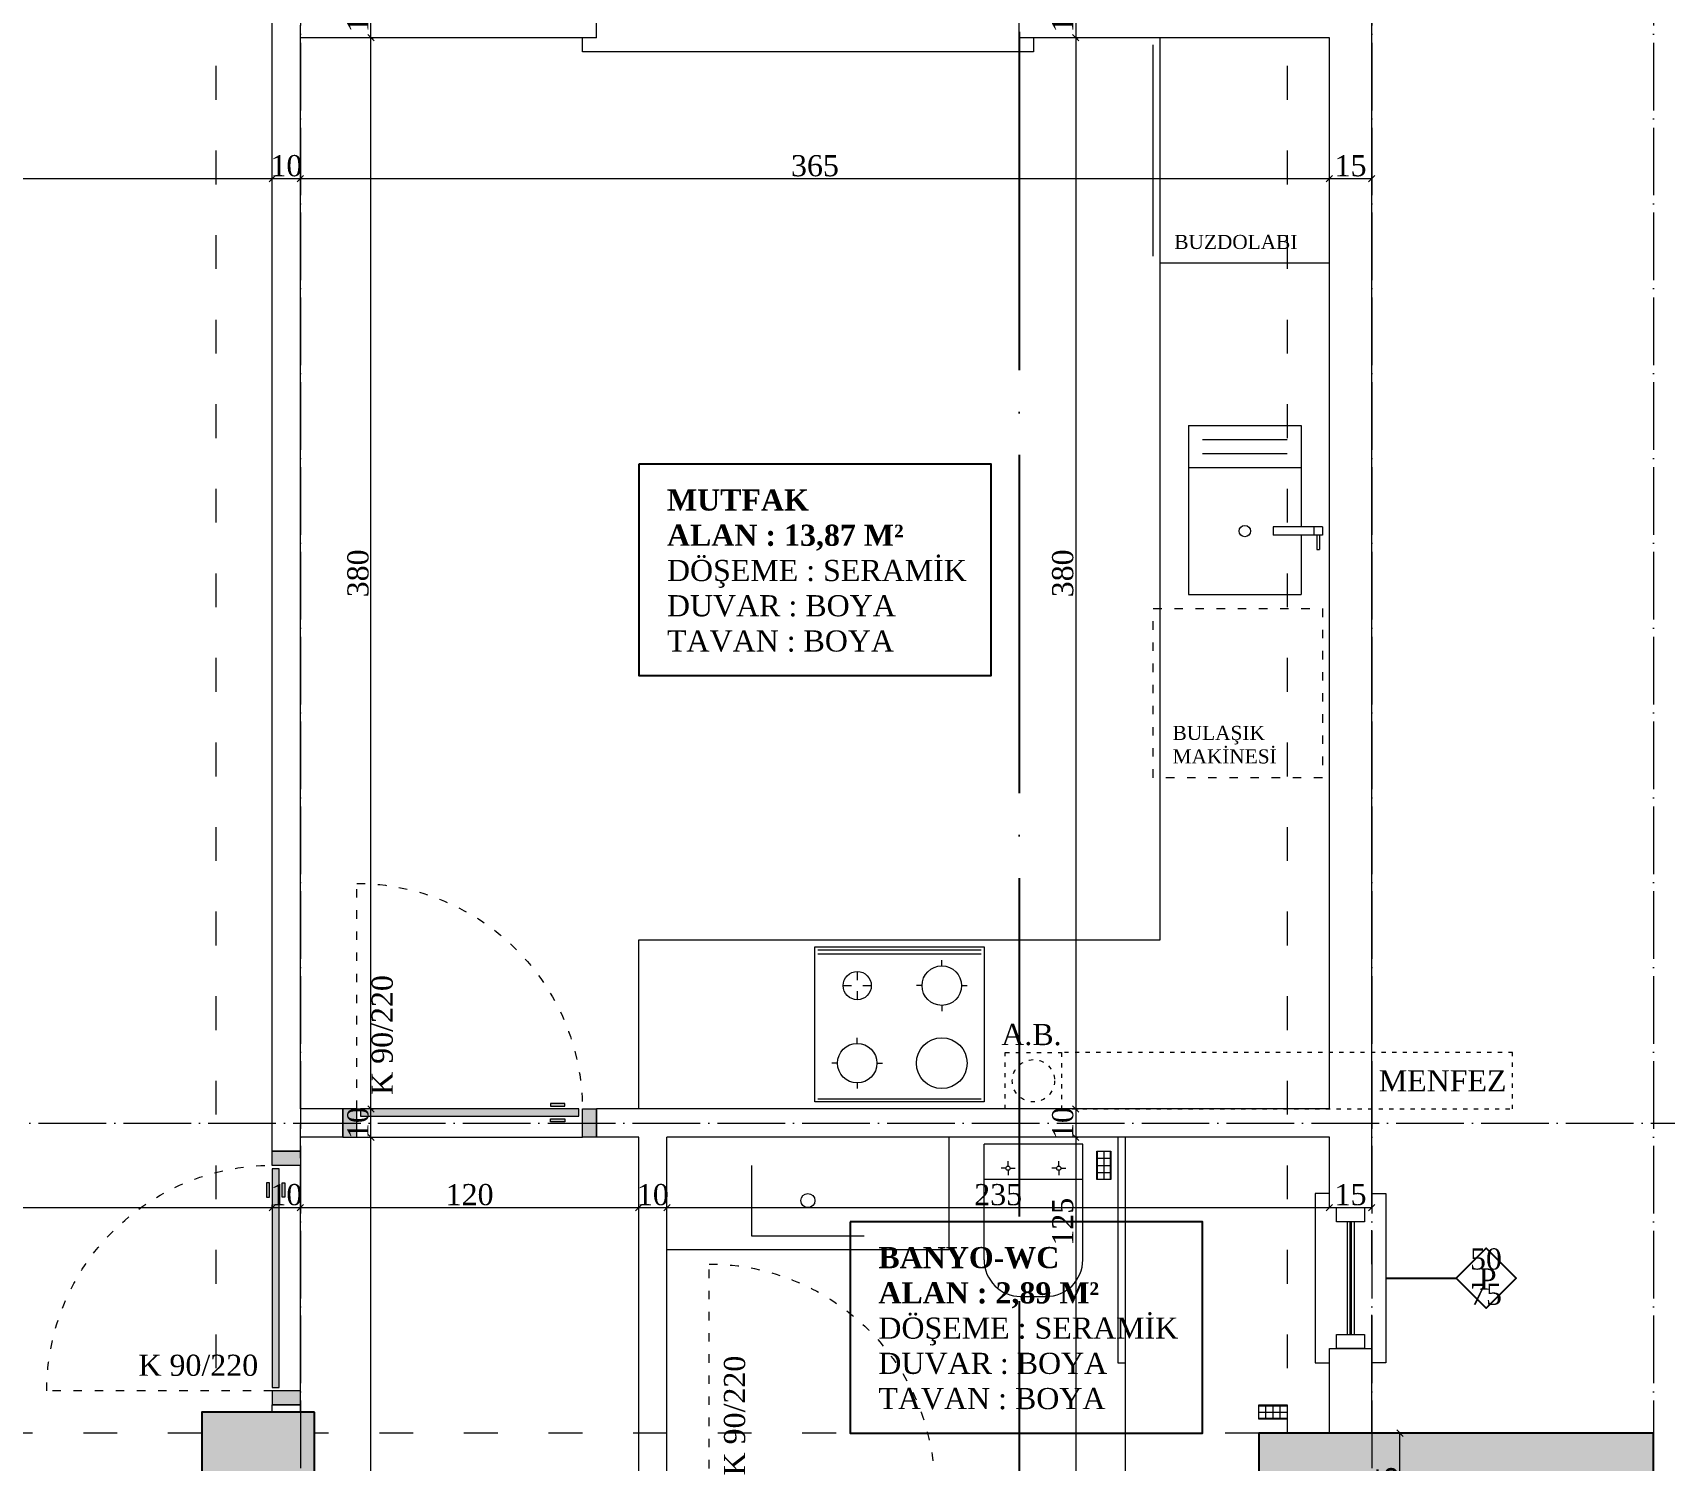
# Model space of a CAD drawing. Header units: metres. Extents: x -5196 to 34307, y 7076 to 19260.
# Drawn here: x 12517 to 13096, y 10726 to 11233 of the extents above; entities that cross this region are included whole.
import ezdxf

# ---------------------------------------------------------------- set-up
doc = ezdxf.new("R2010")
doc.units = ezdxf.units.M
doc.linetypes.add('ACAD_ISO03W100', pattern=[30, 12, -18])
doc.linetypes.add('ACAD_ISO04W100', pattern=[30, 24, -3, 0, -3])
doc.layers.add('YLZ-AKS', color=7, linetype='ACAD_ISO04W100', lineweight=5, true_color=0x2e2f36)
doc.layers.add('YLZ-TARAMA', color=7, linetype='Continuous', lineweight=5, true_color=0x686d6c)
for name, color, linetype, lineweight in [('YLZ-DUVAR', 151, 'Continuous', 20), ('YLZ-HAVALANDIRMA', 115, 'Continuous', 5), ('YLZ-KAPI', 241, 'Continuous', 9), ('YLZ-PENCERE', 231, 'Continuous', 5), ('YLZ-TEFRİŞ', 191, 'Continuous', 20), ('YLZ-ÖLÇÜ', 251, 'Continuous', 5)]:
    doc.layers.add(name, color=color, linetype=linetype, lineweight=lineweight)
for name, color, linetype in [('YLZ-Kesit Çizgisi', 10, 'Continuous'), ('YLZ-KOLON', 191, 'Continuous'), ('YLZ-YAZI', 113, 'Continuous')]:
    doc.layers.add(name, color=color, linetype=linetype)
doc.layers.add('YLZ-KİRİŞ', color=123, linetype='ACAD_ISO03W100', lineweight=5, transparency=0.5)
doc.styles.add('ARIAL', font='times.ttf')
doc.dimstyles.new('YLZ - İç Ölçü', dxfattribs={"dimscale": 0.75, "dimtxt": 10, "dimasz": 3, "dimexe": 1.25, "dimexo": 1, "dimgap": 1, "dimtad": 1, "dimdec": 1, "dimrnd": 0.5, "dimtxsty": 'ARIAL', "dimblk": 'OBLIQUE', "dimcen": 1, "dimclrd": 256, "dimclre": 256, "dimclrt": 125, "dimadec": 0, "dimazin": 0, "dimtfac": 1, "dimtdec": 1, "dimtmove": 1, "dimatfit": 3, "dimldrblk": 'OBLIQUE', "dimfxl": 0, "dimarcsym": 0})

# ---------------------------------------------------------------- blocks, each defined once
blk = doc.blocks.new('B.K Kolon Plan')
at = {"layer": 'YLZ-TARAMA'}
h = blk.add_hatch(dxfattribs=at)
h.set_pattern_fill('ANSI33', color=256, angle=-90)
h.set_pattern_definition([(315, (-461660.3205, -4493945.85), (4.4901280605, 4.4901280605), []), (315, (-461660.3205, -4493950.34), (4.4901280605, 4.4901280605), [3.175, -1.5875])])
h.paths.add_polyline_path([(13587.01, 11241.9), (13557.01, 11241.9), (13557.01, 11181.9), (13587.01, 11181.9)])
h.paths.add_polyline_path([(14042.01, 11241.9), (13982.01, 11241.9), (13982.01, 11211.9), (14042.01, 11211.9)])
h.paths.add_polyline_path([(14412.01, 11241.9), (14382.01, 11241.9), (14382.01, 11216.9), (14382.01, 11181.9), (14412.01, 11181.9)])
h.paths.add_polyline_path([(13697.01, 10611.9), (13557.01, 10611.9), (13557.01, 10576.9), (13697.01, 10576.9)])
h.paths.add_polyline_path([(14037.01, 10586.9), (14037.01, 10614.4), (13997.01, 10614.4), (13997.01, 10576.9), (13997.01, 10554.4), (14037.01, 10554.4)])
h.paths.add_polyline_path([(14512.01, 10606.9), (14372.01, 10606.9), (14372.01, 10571.9), (14512.01, 10571.9)])
h.paths.add_polyline_path([(13817.01, 9981.9), (13657.01, 9981.9), (13657.01, 9951.9), (13817.01, 9951.9)])
h.paths.add_polyline_path([(14037.01, 9991.9), (13997.01, 9991.9), (13997.01, 9941.9), (14037.01, 9941.9)])
h.paths.add_polyline_path([(14512.01, 10011.9), (14482.01, 10011.9), (14482.01, 9951.9), (14512.01, 9951.9)])
h.paths.add_polyline_path([(13812.01, 9756.9), (13782.01, 9756.9), (13782.01, 9696.9), (13812.01, 9696.9), (13812.01, 9726.9)])
h.paths.add_polyline_path([(14032.01, 9756.9), (14002.01, 9756.9), (14002.01, 9696.9), (14032.01, 9696.9)])
h.paths.add_polyline_path([(14512.01, 9726.9), (14482.01, 9726.9), (14452.01, 9726.9), (14452.01, 9696.9), (14512.01, 9696.9)])
at = {"layer": 'YLZ-KİRİŞ'}
for points in [[(14032.01, 11211.9), (14002.01, 11211.9), (14002.01, 10614.4), (14032.01, 10614.4)], [(14412.01, 11181.9), (14382.01, 11181.9), (14382.01, 10606.9), (14412.01, 10606.9)], [(13697.01, 10576.9), (13997.01, 10576.9), (13997.01, 10606.9), (13697.01, 10606.9)], [(14372.01, 10606.9), (14037.01, 10606.9), (14037.01, 10576.9), (14372.01, 10576.9)]]:
    blk.add_lwpolyline(points, close=True, dxfattribs=at)
at = {"layer": 'YLZ-KOLON'}
for points in [[(14037.01, 10614.4), (13997.01, 10614.4), (13997.01, 10554.4), (14037.01, 10554.4)], [(14512.01, 10606.9), (14372.01, 10606.9), (14372.01, 10571.9), (14512.01, 10571.9)]]:
    blk.add_lwpolyline(points, close=True, dxfattribs=at)
blk = doc.blocks.new('Aks')
at = {"layer": 'YLZ-AKS'}
for p, q in [((479570.78, 4514594.56), (479570.78, 4512399.56)), ((479950.78, 4514594.56), (479950.78, 4512399.56)), ((480050.78, 4514594.56), (480050.78, 4512399.56)), ((478845.78, 4513669.56), (480300.78, 4513669.56))]:
    blk.add_line(p, q, dxfattribs=at)
at = {"layer": 'YLZ-Kesit Çizgisi', "linetype": 'ACAD_ISO04W100', "ltscale": 5}
blk.add_line((479825.78, 4514657.06), (479825.78, 4512337.06), dxfattribs=at)
blk = doc.blocks.new("Kapı 90'lık")
at = {"lineweight": 0, "true_color": 0x939598, "transparency": 33554559}
h = blk.add_hatch(color=252, dxfattribs=at)
h.dxf.hatch_style = 1
h.paths.add_polyline_path([(663.76, 3319.76), (668.76, 3319.76), (668.76, 3329.76), (663.76, 3329.76)])
h.paths.add_polyline_path([(670.01, 3327.26), (747.51, 3327.26), (747.51, 3329.76), (670.01, 3329.76)])
h.paths.add_polyline_path([(675, 3325.26), (680, 3325.26), (680.01, 3326.26), (675.01, 3326.26)])
h.paths.add_polyline_path([(680.01, 3330.76), (680, 3331.76), (675, 3331.76), (675.01, 3330.76)])
h.paths.add_polyline_path([(753.76, 3329.76), (748.76, 3329.76), (748.76, 3319.76), (753.76, 3319.76)])
at = {"layer": 'YLZ-KAPI', "linetype": 'ACAD_ISO03W100', "ltscale": 0.25}
blk.add_line((748.76, 3329.76), (748.76, 3409.76), dxfattribs=at)
at = {"layer": 'YLZ-KAPI'}
blk.add_line((748.76, 3319.76), (668.76, 3319.76), dxfattribs=at)
for points in [[(680, 3331.76), (680.01, 3330.76), (675.01, 3330.76), (675, 3331.76)], [(663.76, 3329.76), (663.76, 3319.76), (668.76, 3319.76), (668.76, 3329.76)], [(747.51, 3327.26), (670.01, 3327.26), (670.01, 3329.76), (747.51, 3329.76)], [(680, 3325.26), (680.01, 3326.26), (675.01, 3326.26), (675, 3325.26)], [(753.76, 3329.76), (753.76, 3319.76), (748.76, 3319.76), (748.76, 3329.76)]]:
    blk.add_lwpolyline(points, close=True, dxfattribs=at)
at = {"layer": 'YLZ-KAPI', "linetype": 'ACAD_ISO03W100', "ltscale": 0.25}
blk.add_arc((748.76, 3329.76), 80, 90, 180, dxfattribs=at)
blk = doc.blocks.new('KP-2')
at = {"layer": 'YLZ-PENCERE'}
for p, q in [((13484.41, 13181.9), (13484.41, 13141.9)), ((13485.41, 13181.9), (13485.41, 13141.9)), ((13485.91, 13181.9), (13485.91, 13141.9)), ((13486.91, 13181.9), (13486.91, 13141.9))]:
    blk.add_line(p, q, dxfattribs=at)
for points in [[(13373.16, 13601.9), (13373.16, 13596.9), (13213.16, 13596.9), (13213.16, 13601.9)], [(13478.16, 13191.9), (13473.16, 13191.9), (13473.16, 13131.9), (13478.16, 13131.9)], [(13493.16, 13191.9), (13498.16, 13191.9), (13498.16, 13131.9), (13493.16, 13131.9)]]:
    blk.add_lwpolyline(points, dxfattribs=at)
for points in [[(13480.66, 13186.9), (13490.66, 13186.9), (13490.66, 13181.9), (13480.66, 13181.9)], [(13480.66, 13141.9), (13490.66, 13141.9), (13490.66, 13136.9), (13480.66, 13136.9)]]:
    blk.add_lwpolyline(points, close=True, dxfattribs=at)
at = {"layer": 'YLZ-YAZI'}
blk.add_line((13498.16, 13161.9), (13523.16, 13161.9), dxfattribs=at)
blk.add_lwpolyline([(13523.16, 13161.9), (13533.76, 13172.51), (13544.37, 13161.9), (13533.76, 13151.29)], close=True, dxfattribs=at)
at = {"layer": 'YLZ-ÖLÇÜ', "xscale": -1}
for p in [(13881.91, 9892.14), (14006.91, 9757.14)]:
    blk.add_blockref("Kapı 90'lık", p, dxfattribs=at)
at = {"layer": 'YLZ-ÖLÇÜ', "xscale": -1.000000000000001, "rotation": 90}
blk.add_blockref("Kapı 90'lık", (16432.92, 13870.66), dxfattribs=at)
at = {"layer": 'YLZ-YAZI', "char_height": 7.5, "attachment_point": 7, "rotation": 90, "style": 'ARIAL'}
for insert in [(13146, 13226.9), (13271, 13091.9)]:
    blk.add_mtext_dynamic_manual_height_columns('K 90/220', width=44.8554, gutter_width=12.5, heights=[49.71], dxfattribs=dict(at, insert=insert))
at = {"layer": 'YLZ-YAZI', "char_height": 7.5, "style": 'ARIAL'}
for s, width, heights, insert, attachment_point in [('50\\P75', 58.361, [27.42], (13539.35, 13152.33), 9), ('\\pi14.99218;P', 35.5702, [14.45], (13516.17, 13157.86), 7), ('K 90/220', 44.8554, [49.71], (13098.16, 13134.74), 3)]:
    blk.add_mtext_dynamic_manual_height_columns(s, width=width, gutter_width=12.5, heights=heights, dxfattribs=dict(at, insert=insert, attachment_point=attachment_point))
blk = doc.blocks.new('B.K. Tefriş')
at = {"layer": 'YLZ-HAVALANDIRMA', "linetype": 'ACAD_ISO03W100', "ltscale": 0.125}
for points in [[(13383.16, 8221.9), (13363.16, 8221.9), (13363.16, 8241.9), (13383.16, 8241.9)], [(13383.16, 8221.9), (13543.16, 8221.9), (13543.16, 8241.9), (13383.16, 8241.9)]]:
    blk.add_lwpolyline(points, close=True, dxfattribs=at)
blk.add_circle((13373.16, 8231.9), 7.5, dxfattribs=at)
at = {"layer": 'YLZ-TEFRİŞ'}
for p, q in [((13415.66, 8524.4), (13415.66, 8599.4)), ((13478.16, 8521.9), (13418.16, 8521.9)), ((13428.16, 8464.4), (13428.16, 8404.4)), ((13428.16, 8464.4), (13468.16, 8464.4)), ((13468.16, 8464.4), (13468.16, 8428.4)), ((13433.16, 8459.4), (13463.16, 8459.4)), ((13433.16, 8454.4), (13463.16, 8454.4)), ((13428.16, 8449.4), (13468.16, 8449.4)), ((13475.66, 8428.4), (13458.16, 8428.4)), ((13458.16, 8428.4), (13458.16, 8425.4)), ((13472.66, 8428.4), (13472.66, 8425.4)), ((13475.66, 8428.4), (13475.66, 8425.4)), ((13475.66, 8425.4), (13458.16, 8425.4)), ((13468.16, 8425.4), (13468.16, 8404.4)), ((13473.66, 8425.4), (13473.66, 8420.4)), ((13474.66, 8425.4), (13474.66, 8420.4)), ((13473.66, 8420.4), (13474.66, 8420.4)), ((13428.16, 8404.4), (13468.16, 8404.4)), ((13310.66, 8270.65), (13310.66, 8267.65)), ((13340.66, 8272.65), (13340.66, 8274.65)), ((13305.66, 8265.65), (13308.66, 8265.65)), ((13312.66, 8265.65), (13315.66, 8265.65)), ((13333.66, 8265.65), (13331.66, 8265.65)), ((13347.66, 8265.65), (13349.66, 8265.65)), ((13310.66, 8263.65), (13310.66, 8260.65)), ((13340.66, 8258.65), (13340.66, 8256.65)), ((13310.66, 8245.15), (13310.66, 8247.15)), ((13303.66, 8238.15), (13301.66, 8238.15)), ((13317.66, 8238.15), (13319.66, 8238.15)), ((13310.66, 8231.15), (13310.66, 8229.15)), ((13355.66, 8168.4), (13355.66, 8209.4)), ((13390.66, 8209.4), (13355.66, 8209.4)), ((13390.66, 8168.4), (13390.66, 8209.4)), ((13395.91, 8196.9), (13395.91, 8206.9)), ((13398.16, 8206.9), (13398.16, 8196.9)), ((13403.16, 8211.9), (13403.16, 8131.9)), ((13405.66, 8211.9), (13405.66, 8086.9)), ((13364.16, 8201.65), (13364.16, 8203.4)), ((13382.16, 8201.65), (13382.16, 8203.4)), ((13395.91, 8204.4), (13400.41, 8204.4)), ((13395.91, 8201.9), (13400.41, 8201.9)), ((13390.66, 8196.9), (13355.66, 8196.9)), ((13363.41, 8200.9), (13361.66, 8200.9)), ((13364.16, 8200.15), (13364.16, 8198.4)), ((13364.91, 8200.9), (13366.66, 8200.9)), ((13381.41, 8200.9), (13379.66, 8200.9)), ((13382.16, 8200.15), (13382.16, 8198.4)), ((13382.91, 8200.9), (13384.66, 8200.9)), ((13395.91, 8199.4), (13400.41, 8199.4)), ((13368.66, 8155.4), (13377.66, 8155.4)), ((13403.16, 8131.9), (13405.66, 8131.9)), ((13453.16, 8114.4), (13463.16, 8114.4)), ((13455.66, 8112.15), (13455.66, 8116.65)), ((13458.16, 8112.15), (13458.16, 8116.65)), ((13460.66, 8112.15), (13460.66, 8116.65)), ((13463.16, 8112.15), (13453.16, 8112.15))]:
    blk.add_line(p, q, dxfattribs=at)
for points in [[(13233.16, 8221.9), (13233.16, 8281.9), (13418.16, 8281.9), (13418.16, 8601.9)], [(13296.66, 8278.4), (13354.66, 8278.4)], [(13296.66, 8276.9), (13354.66, 8276.9)], [(13354.66, 8225.4), (13296.66, 8225.4)], [(13343.16, 8211.9), (13343.16, 8171.9), (13243.16, 8171.9)], [(13400.41, 8206.9), (13400.41, 8196.9)], [(13273.16, 8201.9), (13273.16, 8176.9), (13313.16, 8176.9)], [(13453.16, 8116.65), (13463.16, 8116.65)]]:
    blk.add_lwpolyline(points, dxfattribs=at)
at = {"layer": 'YLZ-TEFRİŞ', "linetype": 'ACAD_ISO03W100', "ltscale": 0.25}
blk.add_lwpolyline([(13415.66, 8399.4), (13475.66, 8399.4), (13475.66, 8339.4), (13415.66, 8339.4)], close=True, dxfattribs=at)
at = {"layer": 'YLZ-TEFRİŞ'}
for points in [[(13355.66, 8224.4), (13295.66, 8224.4), (13295.66, 8279.4), (13355.66, 8279.4)], [(13395.66, 8206.9), (13400.66, 8206.9), (13400.66, 8196.9), (13395.66, 8196.9)], [(13453.16, 8111.9), (13453.16, 8116.9), (13463.16, 8116.9), (13463.16, 8111.9)]]:
    blk.add_lwpolyline(points, close=True, dxfattribs=at)
for centre, radius in [((13448.16, 8426.9), 2), ((13310.66, 8265.65), 5), ((13340.66, 8265.65), 7), ((13310.66, 8238.15), 7), ((13340.66, 8238.15), 9), ((13364.16, 8200.9), 0.75), ((13382.16, 8200.9), 0.75), ((13293.16, 8189.4), 2.5)]:
    blk.add_circle(centre, radius, dxfattribs=at)
for centre, start, end in [((13368.66, 8168.4), 180, 270), ((13377.66, 8168.4), 270, 0)]:
    blk.add_arc(centre, 13, start, end, dxfattribs=at)
at = {"layer": 'YLZ-YAZI', "style": 'ARIAL'}
for s, width, heights, insert, char_height, attachment_point in [('BUZDOLABI', 109.7819, [64.85], (13423.16, 8526.9), 5, 7), ('BULAŞIK\\PMAKİNESİ', 109.7819, [64.85], (13422.53, 8344.4), 5, 7), ('A.B.', 50.6309, [31.67], (13383.16, 8252.05), 7.5, 3), ('MENFEZ', 50.6309, [31.67], (13495.66, 8228.15), 7.5, 7)]:
    blk.add_mtext_dynamic_manual_height_columns(s, width=width, gutter_width=12.5, heights=heights, dxfattribs=dict(at, insert=insert, char_height=char_height, attachment_point=attachment_point))
blk = doc.blocks.new('Z.K.-Mahal İsimleri')
at = {"layer": 'YLZ-YAZI'}
for points in [[(-2305.41, -10798.49), (-2305.41, -10873.49), (-2180.41, -10873.49), (-2180.41, -10798.49), (-2305.41, -10798.49)], [(-2230.41, -11067.24), (-2230.41, -11142.24), (-2105.41, -11142.24), (-2105.41, -11067.24), (-2230.41, -11067.24)]]:
    blk.add_lwpolyline(points, dxfattribs=at)
at = {"layer": 'YLZ-YAZI', "char_height": 7.5, "attachment_point": 1, "style": 'ARIAL'}
for s, insert in [('{\\fTimes New Roman|b1|i0|c162|p18;MUTFAK\\PALAN : 13,87 M² \\P}DÖŞEME : SERAMİK\\PDUVAR : BOYA \\PTAVAN : BOYA', (-2295.41, -10807.47)), ('{\\fTimes New Roman|b1|i0|c162|p18;BANYO-WC\\PALAN : 2,89 M² \\P}DÖŞEME : SERAMİK\\PDUVAR : BOYA \\PTAVAN : BOYA', (-2220.41, -11076.22))]:
    blk.add_mtext_dynamic_manual_height_columns(s, width=148.6174, gutter_width=12.5, heights=[94.52], dxfattribs=dict(at, insert=insert))
blk = doc.blocks.new('_Oblique')
at = {"color": 0, "linetype": 'ByBlock', "lineweight": -2}
blk.add_line((-0.5, -0.5), (0.5, 0.5), dxfattribs=at)
blk = doc.blocks.new('*D6245')
at = {"layer": 'Defpoints', "color": 0, "transparency": 16777216}
for p in [(12152.1, 11181.32), (12152.1, 11181.32), (12602.1, 11181.32)]:
    blk.add_point(p, dxfattribs=at)
at = {"layer": 'YLZ-ÖLÇÜ', "color": 251, "lineweight": -2, "transparency": 16777216}
for p, q in [((12152.1, 11181.32), (12152.1, 11182.26)), ((12602.1, 11181.32), (12152.1, 11181.32)), ((12602.1, 11181.32), (12602.1, 11182.26))]:
    blk.add_line(p, q, dxfattribs=at)
at = {"layer": 'YLZ-ÖLÇÜ', "color": 251, "lineweight": -2, "transparency": 16777216, "xscale": 2.25, "yscale": 2.25, "zscale": 2.25, "rotation": 180}
blk.add_blockref('_Oblique', (12152.1, 11181.32), dxfattribs=at)
at = {"layer": 'YLZ-ÖLÇÜ', "color": 251, "lineweight": -2, "transparency": 16777216, "xscale": 2.25, "yscale": 2.25, "zscale": 2.25}
blk.add_blockref('_Oblique', (12602.1, 11181.32), dxfattribs=at)
at = {"layer": 'YLZ-ÖLÇÜ', "color": 125, "transparency": 16777216, "insert": (12377.1, 11185.89), "char_height": 7.5, "attachment_point": 5, "style": 'ARIAL'}
blk.add_mtext('450', dxfattribs=at)
blk = doc.blocks.new('*D6247')
at = {"layer": 'Defpoints', "color": 0, "transparency": 16777216}
for p in [(12977.1, 11181.32), (12977.1, 11181.32), (12992.1, 11181.32)]:
    blk.add_point(p, dxfattribs=at)
at = {"layer": 'YLZ-ÖLÇÜ', "color": 251, "lineweight": -2, "transparency": 16777216}
for p, q in [((12977.1, 11181.32), (12977.1, 11182.26)), ((12992.1, 11181.32), (12977.1, 11181.32)), ((12992.1, 11181.32), (12992.1, 11182.26))]:
    blk.add_line(p, q, dxfattribs=at)
at = {"layer": 'YLZ-ÖLÇÜ', "color": 251, "lineweight": -2, "transparency": 16777216, "xscale": 2.25, "yscale": 2.25, "zscale": 2.25, "rotation": 180}
blk.add_blockref('_Oblique', (12977.1, 11181.32), dxfattribs=at)
at = {"layer": 'YLZ-ÖLÇÜ', "color": 251, "lineweight": -2, "transparency": 16777216, "xscale": 2.25, "yscale": 2.25, "zscale": 2.25}
blk.add_blockref('_Oblique', (12992.1, 11181.32), dxfattribs=at)
at = {"layer": 'YLZ-ÖLÇÜ', "color": 125, "transparency": 16777216, "insert": (12984.6, 11185.89), "char_height": 7.5, "attachment_point": 5, "style": 'ARIAL'}
blk.add_mtext('15', dxfattribs=at)
blk = doc.blocks.new('*D6248')
at = {"layer": 'Defpoints', "color": 0, "transparency": 16777216}
for p in [(12612.1, 11181.32), (12612.1, 11181.32), (12977.1, 11181.32)]:
    blk.add_point(p, dxfattribs=at)
at = {"layer": 'YLZ-ÖLÇÜ', "color": 251, "lineweight": -2, "transparency": 16777216}
for p, q in [((12612.1, 11181.32), (12612.1, 11182.26)), ((12977.1, 11181.32), (12612.1, 11181.32)), ((12977.1, 11181.32), (12977.1, 11182.26))]:
    blk.add_line(p, q, dxfattribs=at)
at = {"layer": 'YLZ-ÖLÇÜ', "color": 251, "lineweight": -2, "transparency": 16777216, "xscale": 2.25, "yscale": 2.25, "zscale": 2.25, "rotation": 180}
blk.add_blockref('_Oblique', (12612.1, 11181.32), dxfattribs=at)
at = {"layer": 'YLZ-ÖLÇÜ', "color": 251, "lineweight": -2, "transparency": 16777216, "xscale": 2.25, "yscale": 2.25, "zscale": 2.25}
blk.add_blockref('_Oblique', (12977.1, 11181.32), dxfattribs=at)
at = {"layer": 'YLZ-ÖLÇÜ', "color": 125, "transparency": 16777216, "insert": (12794.6, 11185.89), "char_height": 7.5, "attachment_point": 5, "style": 'ARIAL'}
blk.add_mtext('365', dxfattribs=at)
blk = doc.blocks.new('*D6249')
at = {"layer": 'Defpoints', "color": 0, "transparency": 16777216}
for p in [(12602.1, 11181.32), (12602.1, 11181.32), (12612.1, 11181.32)]:
    blk.add_point(p, dxfattribs=at)
at = {"layer": 'YLZ-ÖLÇÜ', "color": 251, "lineweight": -2, "transparency": 16777216}
for p, q in [((12602.1, 11181.32), (12602.1, 11182.26)), ((12612.1, 11181.32), (12602.1, 11181.32)), ((12612.1, 11181.32), (12612.1, 11182.26))]:
    blk.add_line(p, q, dxfattribs=at)
at = {"layer": 'YLZ-ÖLÇÜ', "color": 251, "lineweight": -2, "transparency": 16777216, "xscale": 2.25, "yscale": 2.25, "zscale": 2.25, "rotation": 180}
blk.add_blockref('_Oblique', (12602.1, 11181.32), dxfattribs=at)
at = {"layer": 'YLZ-ÖLÇÜ', "color": 251, "lineweight": -2, "transparency": 16777216, "xscale": 2.25, "yscale": 2.25, "zscale": 2.25}
blk.add_blockref('_Oblique', (12612.1, 11181.32), dxfattribs=at)
at = {"layer": 'YLZ-ÖLÇÜ', "color": 125, "transparency": 16777216, "insert": (12607.1, 11185.89), "char_height": 7.5, "attachment_point": 5, "style": 'ARIAL'}
blk.add_mtext('10', dxfattribs=at)
blk = doc.blocks.new('*D6252')
at = {"layer": 'Defpoints', "color": 0, "transparency": 16777216}
for p in [(12602.1, 10816.32), (12612.1, 10816.32), (12612.1, 10816.32)]:
    blk.add_point(p, dxfattribs=at)
at = {"layer": 'YLZ-ÖLÇÜ', "color": 251, "lineweight": -2, "transparency": 16777216}
for p, q in [((12602.1, 10816.32), (12602.1, 10817.26)), ((12602.1, 10816.32), (12612.1, 10816.32)), ((12612.1, 10816.32), (12612.1, 10817.26))]:
    blk.add_line(p, q, dxfattribs=at)
at = {"layer": 'YLZ-ÖLÇÜ', "color": 251, "lineweight": -2, "transparency": 16777216, "xscale": 2.25, "yscale": 2.25, "zscale": 2.25, "rotation": 180}
blk.add_blockref('_Oblique', (12602.1, 10816.32), dxfattribs=at)
at = {"layer": 'YLZ-ÖLÇÜ', "color": 251, "lineweight": -2, "transparency": 16777216, "xscale": 2.25, "yscale": 2.25, "zscale": 2.25}
blk.add_blockref('_Oblique', (12612.1, 10816.32), dxfattribs=at)
at = {"layer": 'YLZ-ÖLÇÜ', "color": 125, "transparency": 16777216, "insert": (12607.1, 10820.89), "char_height": 7.5, "attachment_point": 5, "style": 'ARIAL'}
blk.add_mtext('10', dxfattribs=at)
blk = doc.blocks.new('*D6253')
at = {"layer": 'Defpoints', "color": 0, "transparency": 16777216}
for p in [(12612.1, 10816.32), (12732.1, 10816.32), (12732.1, 10816.32)]:
    blk.add_point(p, dxfattribs=at)
at = {"layer": 'YLZ-ÖLÇÜ', "color": 251, "lineweight": -2, "transparency": 16777216}
for p, q in [((12612.1, 10816.32), (12612.1, 10817.26)), ((12612.1, 10816.32), (12732.1, 10816.32)), ((12732.1, 10816.32), (12732.1, 10817.26))]:
    blk.add_line(p, q, dxfattribs=at)
at = {"layer": 'YLZ-ÖLÇÜ', "color": 251, "lineweight": -2, "transparency": 16777216, "xscale": 2.25, "yscale": 2.25, "zscale": 2.25, "rotation": 180}
blk.add_blockref('_Oblique', (12612.1, 10816.32), dxfattribs=at)
at = {"layer": 'YLZ-ÖLÇÜ', "color": 251, "lineweight": -2, "transparency": 16777216, "xscale": 2.25, "yscale": 2.25, "zscale": 2.25}
blk.add_blockref('_Oblique', (12732.1, 10816.32), dxfattribs=at)
at = {"layer": 'YLZ-ÖLÇÜ', "color": 125, "transparency": 16777216, "insert": (12672.1, 10820.89), "char_height": 7.5, "attachment_point": 5, "style": 'ARIAL'}
blk.add_mtext('120', dxfattribs=at)
blk = doc.blocks.new('*D6254')
at = {"layer": 'Defpoints', "color": 0, "transparency": 16777216}
for p in [(12732.1, 10816.32), (12742.1, 10816.32), (12742.1, 10816.32)]:
    blk.add_point(p, dxfattribs=at)
at = {"layer": 'YLZ-ÖLÇÜ', "color": 251, "lineweight": -2, "transparency": 16777216}
for p, q in [((12732.1, 10816.32), (12732.1, 10817.26)), ((12732.1, 10816.32), (12742.1, 10816.32)), ((12742.1, 10816.32), (12742.1, 10817.26))]:
    blk.add_line(p, q, dxfattribs=at)
at = {"layer": 'YLZ-ÖLÇÜ', "color": 251, "lineweight": -2, "transparency": 16777216, "xscale": 2.25, "yscale": 2.25, "zscale": 2.25, "rotation": 180}
blk.add_blockref('_Oblique', (12732.1, 10816.32), dxfattribs=at)
at = {"layer": 'YLZ-ÖLÇÜ', "color": 251, "lineweight": -2, "transparency": 16777216, "xscale": 2.25, "yscale": 2.25, "zscale": 2.25}
blk.add_blockref('_Oblique', (12742.1, 10816.32), dxfattribs=at)
at = {"layer": 'YLZ-ÖLÇÜ', "color": 125, "transparency": 16777216, "insert": (12737.1, 10820.89), "char_height": 7.5, "attachment_point": 5, "style": 'ARIAL'}
blk.add_mtext('10', dxfattribs=at)
blk = doc.blocks.new('*D6255')
at = {"layer": 'Defpoints', "color": 0, "transparency": 16777216}
for p in [(12742.1, 10816.32), (12977.1, 10816.32), (12977.1, 10816.32)]:
    blk.add_point(p, dxfattribs=at)
at = {"layer": 'YLZ-ÖLÇÜ', "color": 251, "lineweight": -2, "transparency": 16777216}
for p, q in [((12742.1, 10816.32), (12742.1, 10817.26)), ((12742.1, 10816.32), (12977.1, 10816.32)), ((12977.1, 10816.32), (12977.1, 10817.26))]:
    blk.add_line(p, q, dxfattribs=at)
at = {"layer": 'YLZ-ÖLÇÜ', "color": 251, "lineweight": -2, "transparency": 16777216, "xscale": 2.25, "yscale": 2.25, "zscale": 2.25, "rotation": 180}
blk.add_blockref('_Oblique', (12742.1, 10816.32), dxfattribs=at)
at = {"layer": 'YLZ-ÖLÇÜ', "color": 251, "lineweight": -2, "transparency": 16777216, "xscale": 2.25, "yscale": 2.25, "zscale": 2.25}
blk.add_blockref('_Oblique', (12977.1, 10816.32), dxfattribs=at)
at = {"layer": 'YLZ-ÖLÇÜ', "color": 125, "transparency": 16777216, "insert": (12859.6, 10820.89), "char_height": 7.5, "attachment_point": 5, "style": 'ARIAL'}
blk.add_mtext('235', dxfattribs=at)
blk = doc.blocks.new('*D6256')
at = {"layer": 'Defpoints', "color": 0, "transparency": 16777216}
for p in [(12977.1, 10816.32), (12992.1, 10816.32), (12992.1, 10816.32)]:
    blk.add_point(p, dxfattribs=at)
at = {"layer": 'YLZ-ÖLÇÜ', "color": 251, "lineweight": -2, "transparency": 16777216}
for p, q in [((12977.1, 10816.32), (12977.1, 10817.26)), ((12977.1, 10816.32), (12992.1, 10816.32)), ((12992.1, 10816.32), (12992.1, 10817.26))]:
    blk.add_line(p, q, dxfattribs=at)
at = {"layer": 'YLZ-ÖLÇÜ', "color": 251, "lineweight": -2, "transparency": 16777216, "xscale": 2.25, "yscale": 2.25, "zscale": 2.25, "rotation": 180}
blk.add_blockref('_Oblique', (12977.1, 10816.32), dxfattribs=at)
at = {"layer": 'YLZ-ÖLÇÜ', "color": 251, "lineweight": -2, "transparency": 16777216, "xscale": 2.25, "yscale": 2.25, "zscale": 2.25}
blk.add_blockref('_Oblique', (12992.1, 10816.32), dxfattribs=at)
at = {"layer": 'YLZ-ÖLÇÜ', "color": 125, "transparency": 16777216, "insert": (12984.6, 10820.89), "char_height": 7.5, "attachment_point": 5, "style": 'ARIAL'}
blk.add_mtext('15', dxfattribs=at)
blk = doc.blocks.new('*D6251')
at = {"layer": 'Defpoints', "color": 0, "transparency": 16777216}
for p in [(12152.1, 10816.32), (12602.1, 10816.32), (12602.1, 10816.32)]:
    blk.add_point(p, dxfattribs=at)
at = {"layer": 'YLZ-ÖLÇÜ', "color": 251, "lineweight": -2, "transparency": 16777216}
for p, q in [((12152.1, 10816.32), (12152.1, 10817.26)), ((12152.1, 10816.32), (12602.1, 10816.32)), ((12602.1, 10816.32), (12602.1, 10817.26))]:
    blk.add_line(p, q, dxfattribs=at)
at = {"layer": 'YLZ-ÖLÇÜ', "color": 251, "lineweight": -2, "transparency": 16777216, "xscale": 2.25, "yscale": 2.25, "zscale": 2.25, "rotation": 180}
blk.add_blockref('_Oblique', (12152.1, 10816.32), dxfattribs=at)
at = {"layer": 'YLZ-ÖLÇÜ', "color": 251, "lineweight": -2, "transparency": 16777216, "xscale": 2.25, "yscale": 2.25, "zscale": 2.25}
blk.add_blockref('_Oblique', (12602.1, 10816.32), dxfattribs=at)
at = {"layer": 'YLZ-ÖLÇÜ', "color": 125, "transparency": 16777216, "insert": (12377.1, 10820.89), "char_height": 7.5, "attachment_point": 5, "style": 'ARIAL'}
blk.add_mtext('450', dxfattribs=at)
blk = doc.blocks.new('*D6302')
at = {"layer": 'Defpoints', "color": 0, "transparency": 16777216}
for p in [(12887.1, 11246.32), (12887.1, 11231.32), (12887.1, 11231.32)]:
    blk.add_point(p, dxfattribs=at)
at = {"layer": 'YLZ-ÖLÇÜ', "color": 251, "lineweight": -2, "transparency": 16777216}
for p, q in [((12887.1, 11246.32), (12888.03, 11246.32)), ((12887.1, 11246.32), (12887.1, 11231.32)), ((12887.1, 11231.32), (12888.03, 11231.32))]:
    blk.add_line(p, q, dxfattribs=at)
at = {"layer": 'YLZ-ÖLÇÜ', "color": 251, "lineweight": -2, "transparency": 16777216, "xscale": 2.25, "yscale": 2.25, "zscale": 2.25}
for p, rotation in [((12887.1, 11246.32), 90), ((12887.1, 11231.32), 270)]:
    blk.add_blockref('_Oblique', p, dxfattribs=dict(at, rotation=rotation))
at = {"layer": 'YLZ-ÖLÇÜ', "color": 125, "transparency": 16777216, "insert": (12882.53, 11238.82), "char_height": 7.5, "attachment_point": 5, "rotation": 90, "style": 'ARIAL'}
blk.add_mtext('15', dxfattribs=at)
blk = doc.blocks.new('*D6303')
at = {"layer": 'Defpoints', "color": 0, "transparency": 16777216}
for p in [(12887.1, 11231.32), (12887.1, 10851.32), (12887.1, 10851.32)]:
    blk.add_point(p, dxfattribs=at)
at = {"layer": 'YLZ-ÖLÇÜ', "color": 251, "lineweight": -2, "transparency": 16777216}
for p, q in [((12887.1, 11231.32), (12888.03, 11231.32)), ((12887.1, 11231.32), (12887.1, 10851.32)), ((12887.1, 10851.32), (12888.03, 10851.32))]:
    blk.add_line(p, q, dxfattribs=at)
at = {"layer": 'YLZ-ÖLÇÜ', "color": 251, "lineweight": -2, "transparency": 16777216, "xscale": 2.25, "yscale": 2.25, "zscale": 2.25}
for p, rotation in [((12887.1, 11231.32), 90), ((12887.1, 10851.32), 270)]:
    blk.add_blockref('_Oblique', p, dxfattribs=dict(at, rotation=rotation))
at = {"layer": 'YLZ-ÖLÇÜ', "color": 125, "transparency": 16777216, "insert": (12882.53, 11041.32), "char_height": 7.5, "attachment_point": 5, "rotation": 90, "style": 'ARIAL'}
blk.add_mtext('380', dxfattribs=at)
blk = doc.blocks.new('*D6304')
at = {"layer": 'Defpoints', "color": 0, "transparency": 16777216}
for p in [(12887.1, 10851.32), (12887.1, 10841.32), (12887.1, 10841.32)]:
    blk.add_point(p, dxfattribs=at)
at = {"layer": 'YLZ-ÖLÇÜ', "color": 251, "lineweight": -2, "transparency": 16777216}
for p, q in [((12887.1, 10851.32), (12888.03, 10851.32)), ((12887.1, 10851.32), (12887.1, 10841.32)), ((12887.1, 10841.32), (12888.03, 10841.32))]:
    blk.add_line(p, q, dxfattribs=at)
at = {"layer": 'YLZ-ÖLÇÜ', "color": 251, "lineweight": -2, "transparency": 16777216, "xscale": 2.25, "yscale": 2.25, "zscale": 2.25}
for p, rotation in [((12887.1, 10851.32), 90), ((12887.1, 10841.32), 270)]:
    blk.add_blockref('_Oblique', p, dxfattribs=dict(at, rotation=rotation))
at = {"layer": 'YLZ-ÖLÇÜ', "color": 125, "transparency": 16777216, "insert": (12882.53, 10846.32), "char_height": 7.5, "attachment_point": 5, "rotation": 90, "style": 'ARIAL'}
blk.add_mtext('10', dxfattribs=at)
blk = doc.blocks.new('*D6305')
at = {"layer": 'Defpoints', "color": 0, "transparency": 16777216}
for p in [(12887.1, 10841.32), (12887.1, 10716.32), (12887.1, 10716.32)]:
    blk.add_point(p, dxfattribs=at)
at = {"layer": 'YLZ-ÖLÇÜ', "color": 251, "lineweight": -2, "transparency": 16777216}
for p, q in [((12887.1, 10841.32), (12888.03, 10841.32)), ((12887.1, 10841.32), (12887.1, 10716.32)), ((12887.1, 10716.32), (12888.03, 10716.32))]:
    blk.add_line(p, q, dxfattribs=at)
at = {"layer": 'YLZ-ÖLÇÜ', "color": 251, "lineweight": -2, "transparency": 16777216, "xscale": 2.25, "yscale": 2.25, "zscale": 2.25}
for p, rotation in [((12887.1, 10841.32), 90), ((12887.1, 10716.32), 270)]:
    blk.add_blockref('_Oblique', p, dxfattribs=dict(at, rotation=rotation))
at = {"layer": 'YLZ-ÖLÇÜ', "color": 125, "transparency": 16777216, "insert": (12882.53, 10811.32), "char_height": 7.5, "attachment_point": 5, "rotation": 90, "style": 'ARIAL'}
blk.add_mtext('125', dxfattribs=at)
blk = doc.blocks.new('*D6300')
at = {"layer": 'Defpoints', "color": 0, "transparency": 16777216}
for p in [(13002.1, 10736.32), (13002.1, 10736.32), (13002.1, 10701.32)]:
    blk.add_point(p, dxfattribs=at)
at = {"layer": 'YLZ-ÖLÇÜ', "color": 251, "lineweight": -2, "transparency": 16777216}
for p, q in [((13002.1, 10736.32), (13003.03, 10736.32)), ((13002.1, 10701.32), (13002.1, 10736.32)), ((13002.1, 10701.32), (13003.03, 10701.32))]:
    blk.add_line(p, q, dxfattribs=at)
at = {"layer": 'YLZ-ÖLÇÜ', "color": 251, "lineweight": -2, "transparency": 16777216, "xscale": 2.25, "yscale": 2.25, "zscale": 2.25}
for p, rotation in [((13002.1, 10736.32), 90), ((13002.1, 10701.32), 270)]:
    blk.add_blockref('_Oblique', p, dxfattribs=dict(at, rotation=rotation))
at = {"layer": 'YLZ-ÖLÇÜ', "color": 125, "transparency": 16777216, "insert": (12997.53, 10718.82), "char_height": 7.5, "attachment_point": 5, "rotation": 90, "style": 'ARIAL'}
blk.add_mtext('35', dxfattribs=at)
blk = doc.blocks.new('*D6317')
at = {"layer": 'Defpoints', "color": 0, "transparency": 16777216}
for p in [(12637.1, 10841.32), (12637.1, 10841.32), (12637.1, 10111.32)]:
    blk.add_point(p, dxfattribs=at)
at = {"layer": 'YLZ-ÖLÇÜ', "color": 251, "lineweight": -2, "transparency": 16777216}
for p, q in [((12637.1, 10841.32), (12638.03, 10841.32)), ((12637.1, 10111.32), (12637.1, 10841.32)), ((12637.1, 10111.32), (12638.03, 10111.32))]:
    blk.add_line(p, q, dxfattribs=at)
at = {"layer": 'YLZ-ÖLÇÜ', "color": 251, "lineweight": -2, "transparency": 16777216, "xscale": 2.25, "yscale": 2.25, "zscale": 2.25}
for p, rotation in [((12637.1, 10841.32), 90), ((12637.1, 10111.32), 270)]:
    blk.add_blockref('_Oblique', p, dxfattribs=dict(at, rotation=rotation))
at = {"layer": 'YLZ-ÖLÇÜ', "color": 125, "transparency": 16777216, "insert": (12632.52, 10476.32), "char_height": 7.5, "attachment_point": 5, "rotation": 90, "style": 'ARIAL'}
blk.add_mtext('730', dxfattribs=at)
blk = doc.blocks.new('*D6318')
at = {"layer": 'Defpoints', "color": 0, "transparency": 16777216}
for p in [(12637.1, 10851.32), (12637.1, 10851.32), (12637.1, 10841.32)]:
    blk.add_point(p, dxfattribs=at)
at = {"layer": 'YLZ-ÖLÇÜ', "color": 251, "lineweight": -2, "transparency": 16777216}
for p, q in [((12637.1, 10851.32), (12638.03, 10851.32)), ((12637.1, 10841.32), (12637.1, 10851.32)), ((12637.1, 10841.32), (12638.03, 10841.32))]:
    blk.add_line(p, q, dxfattribs=at)
at = {"layer": 'YLZ-ÖLÇÜ', "color": 251, "lineweight": -2, "transparency": 16777216, "xscale": 2.25, "yscale": 2.25, "zscale": 2.25}
for p, rotation in [((12637.1, 10851.32), 90), ((12637.1, 10841.32), 270)]:
    blk.add_blockref('_Oblique', p, dxfattribs=dict(at, rotation=rotation))
at = {"layer": 'YLZ-ÖLÇÜ', "color": 125, "transparency": 16777216, "insert": (12632.53, 10846.32), "char_height": 7.5, "attachment_point": 5, "rotation": 90, "style": 'ARIAL'}
blk.add_mtext('10', dxfattribs=at)
blk = doc.blocks.new('*D6319')
at = {"layer": 'Defpoints', "color": 0, "transparency": 16777216}
for p in [(12637.1, 11231.32), (12637.1, 11231.32), (12637.1, 10851.32)]:
    blk.add_point(p, dxfattribs=at)
at = {"layer": 'YLZ-ÖLÇÜ', "color": 251, "lineweight": -2, "transparency": 16777216}
for p, q in [((12637.1, 11231.32), (12638.03, 11231.32)), ((12637.1, 10851.32), (12637.1, 11231.32)), ((12637.1, 10851.32), (12638.03, 10851.32))]:
    blk.add_line(p, q, dxfattribs=at)
at = {"layer": 'YLZ-ÖLÇÜ', "color": 251, "lineweight": -2, "transparency": 16777216, "xscale": 2.25, "yscale": 2.25, "zscale": 2.25}
for p, rotation in [((12637.1, 11231.32), 90), ((12637.1, 10851.32), 270)]:
    blk.add_blockref('_Oblique', p, dxfattribs=dict(at, rotation=rotation))
at = {"layer": 'YLZ-ÖLÇÜ', "color": 125, "transparency": 16777216, "insert": (12632.53, 11041.32), "char_height": 7.5, "attachment_point": 5, "rotation": 90, "style": 'ARIAL'}
blk.add_mtext('380', dxfattribs=at)
blk = doc.blocks.new('*D6320')
at = {"layer": 'Defpoints', "color": 0, "transparency": 16777216}
for p in [(12637.1, 11246.32), (12637.1, 11246.32), (12637.1, 11231.32)]:
    blk.add_point(p, dxfattribs=at)
at = {"layer": 'YLZ-ÖLÇÜ', "color": 251, "lineweight": -2, "transparency": 16777216}
for p, q in [((12637.1, 11246.32), (12638.03, 11246.32)), ((12637.1, 11231.32), (12637.1, 11246.32)), ((12637.1, 11231.32), (12638.03, 11231.32))]:
    blk.add_line(p, q, dxfattribs=at)
at = {"layer": 'YLZ-ÖLÇÜ', "color": 251, "lineweight": -2, "transparency": 16777216, "xscale": 2.25, "yscale": 2.25, "zscale": 2.25}
for p, rotation in [((12637.1, 11246.32), 90), ((12637.1, 11231.32), 270)]:
    blk.add_blockref('_Oblique', p, dxfattribs=dict(at, rotation=rotation))
at = {"layer": 'YLZ-ÖLÇÜ', "color": 125, "transparency": 16777216, "insert": (12632.53, 11238.82), "char_height": 7.5, "attachment_point": 5, "rotation": 90, "style": 'ARIAL'}
blk.add_mtext('15', dxfattribs=at)
blk = doc.blocks.new('Z.K. İç Ölçü')
at = {"layer": 'YLZ-ÖLÇÜ'}
for base, p1, p2, angle, picture, middle in [((12637.1, 11246.32), (12637.1, 11231.32), (12637.1, 11246.32), 270, '*D6320', (12632.53, 11238.82)), ((12887.1, 11231.32), (12887.1, 11246.32), (12887.1, 11231.32), 90, '*D6302', (12882.53, 11238.82)), ((12637.1, 11231.32), (12637.1, 10851.32), (12637.1, 11231.32), 270, '*D6319', (12632.53, 11041.32)), ((12887.1, 10851.32), (12887.1, 11231.32), (12887.1, 10851.32), 90, '*D6303', (12882.53, 11041.32)), ((12637.1, 10841.32), (12637.1, 10111.32), (12637.1, 10841.32), 270, '*D6317', (12632.52, 10476.32)), ((12602.1, 10816.32), (12152.1, 10816.32), (12602.1, 10816.32), 180, '*D6251', (12377.1, 10820.89)), ((12732.1, 10816.32), (12612.1, 10816.32), (12732.1, 10816.32), 180, '*D6253', (12672.1, 10820.89)), ((12977.1, 10816.32), (12742.1, 10816.32), (12977.1, 10816.32), 180, '*D6255', (12859.6, 10820.89)), ((12992.1, 10816.32), (12977.1, 10816.32), (12992.1, 10816.32), 180, '*D6256', (12984.6, 10820.89)), ((13002.1, 10736.32), (13002.1, 10701.32), (13002.1, 10736.32), 270, '*D6300', (12997.53, 10718.82))]:
    dim = blk.add_linear_dim(base=base, p1=p1, p2=p2, angle=angle, dimstyle='YLZ - İç Ölçü', dxfattribs=at)
    dim.commit()
    dim.dimension.update_dxf_attribs({"geometry": picture, "text_midpoint": middle})
for base, p1, p2, picture, middle in [((12152.1, 11181.32), (12602.1, 11181.32), (12152.1, 11181.32), '*D6245', (12377.1, 11185.89)), ((12612.1, 11181.32), (12977.1, 11181.32), (12612.1, 11181.32), '*D6248', (12794.6, 11185.89))]:
    dim = blk.add_linear_dim(base=base, p1=p1, p2=p2, dimstyle='YLZ - İç Ölçü', dxfattribs=at)
    dim.commit()
    dim.dimension.update_dxf_attribs({"geometry": picture, "text_midpoint": middle})
dim = blk.add_linear_dim(base=(12602.1, 11181.32), p1=(12612.1, 11181.32), p2=(12602.1, 11181.32), dimstyle='YLZ - İç Ölçü', dxfattribs=at)
dim.commit()
dim.dimension.update_dxf_attribs({"geometry": '*D6249', "text_midpoint": (12607.1, 11181.32), "dimtype": 128})
dim = blk.add_aligned_dim(p1=(12992.1, 11181.32), p2=(12977.1, 11181.32), distance=0, dimstyle='YLZ - İç Ölçü', dxfattribs=at)
dim.commit()
dim.dimension.update_dxf_attribs({"geometry": '*D6247', "text_midpoint": (12984.6, 11185.89)})
for base, p1, p2, angle, picture, middle in [((12637.1, 10851.32), (12637.1, 10841.32), (12637.1, 10851.32), 270, '*D6318', (12637.1, 10846.32)), ((12887.1, 10841.32), (12887.1, 10851.32), (12887.1, 10841.32), 90, '*D6304', (12887.1, 10846.32)), ((12887.1, 10716.32), (12887.1, 10841.32), (12887.1, 10716.32), 90, '*D6305', (12887.1, 10811.32)), ((12612.1, 10816.32), (12602.1, 10816.32), (12612.1, 10816.32), 180, '*D6252', (12607.1, 10816.32)), ((12742.1, 10816.32), (12732.1, 10816.32), (12742.1, 10816.32), 180, '*D6254', (12737.1, 10816.32))]:
    dim = blk.add_linear_dim(base=base, p1=p1, p2=p2, angle=angle, dimstyle='YLZ - İç Ölçü', dxfattribs=at)
    dim.commit()
    dim.dimension.update_dxf_attribs({"geometry": picture, "text_midpoint": middle, "dimtype": 128})

msp = doc.modelspace()

# ---------------------------------------------------------------- linework, layer by layer
at = {"layer": 'YLZ-DUVAR'}
for p, q in [((12602.1, 10836.32), (12602.1, 11341.32)), ((12992.1, 10816.32), (12992.1, 11316.32)), ((12717.1, 11231.32), (12717.1, 11246.32)), ((12867.1, 11231.32), (12867.1, 11246.32)), ((12717.1, 11231.32), (12612.1, 11231.32)), ((12612.1, 10851.32), (12612.1, 11231.32)), ((12977.1, 11231.32), (12867.1, 11231.32)), ((12977.1, 10851.32), (12977.1, 11231.32)), ((12627.1, 10851.32), (12612.1, 10851.32)), ((12627.1, 10841.32), (12627.1, 10851.32)), ((12977.1, 10851.32), (12717.1, 10851.32)), ((12717.1, 10841.32), (12717.1, 10851.32)), ((12612.1, 10836.32), (12602.1, 10836.32)), ((12627.1, 10841.32), (12612.1, 10841.32)), ((12612.1, 10836.32), (12612.1, 10841.32)), ((12732.1, 10841.32), (12717.1, 10841.32)), ((12732.1, 10696.32), (12732.1, 10841.32)), ((12977.1, 10841.32), (12742.1, 10841.32)), ((12742.1, 10716.32), (12742.1, 10841.32)), ((12977.1, 10816.32), (12977.1, 10841.32)), ((12977.1, 10816.32), (12992.1, 10816.32)), ((12977.1, 10736.32), (12977.1, 10766.32)), ((12977.1, 10766.32), (12992.1, 10766.32)), ((12992.1, 10736.32), (12992.1, 10766.32)), ((12602.1, 10743.82), (12602.1, 10746.32)), ((12612.1, 10746.32), (12602.1, 10746.32)), ((12612.1, 10743.82), (12612.1, 10746.32))]:
    msp.add_line(p, q, dxfattribs=at)

# ---------------------------------------------------------------- block references
msp.add_blockref('B.K Kolon Plan', (-1419.91, 129.42))
for name, p in [('B.K. Tefriş', (-501.06, 2629.42)), ('KP-2', (-501.06, -2370.58))]:
    msp.add_blockref(name, p, dxfattribs=at)
at = {"layer": 'YLZ-TEFRİŞ'}
msp.add_blockref('Aks', (-466958.68, -4502823.23), dxfattribs=at)
at = {"layer": 'YLZ-ÖLÇÜ'}
for name, p in [('Z.K. İç Ölçü', (0, 0)), ('Z.K.-Mahal İsimleri', (15037.51, 21878.57))]:
    msp.add_blockref(name, p, dxfattribs=at)

doc.saveas('drawing.dxf')
